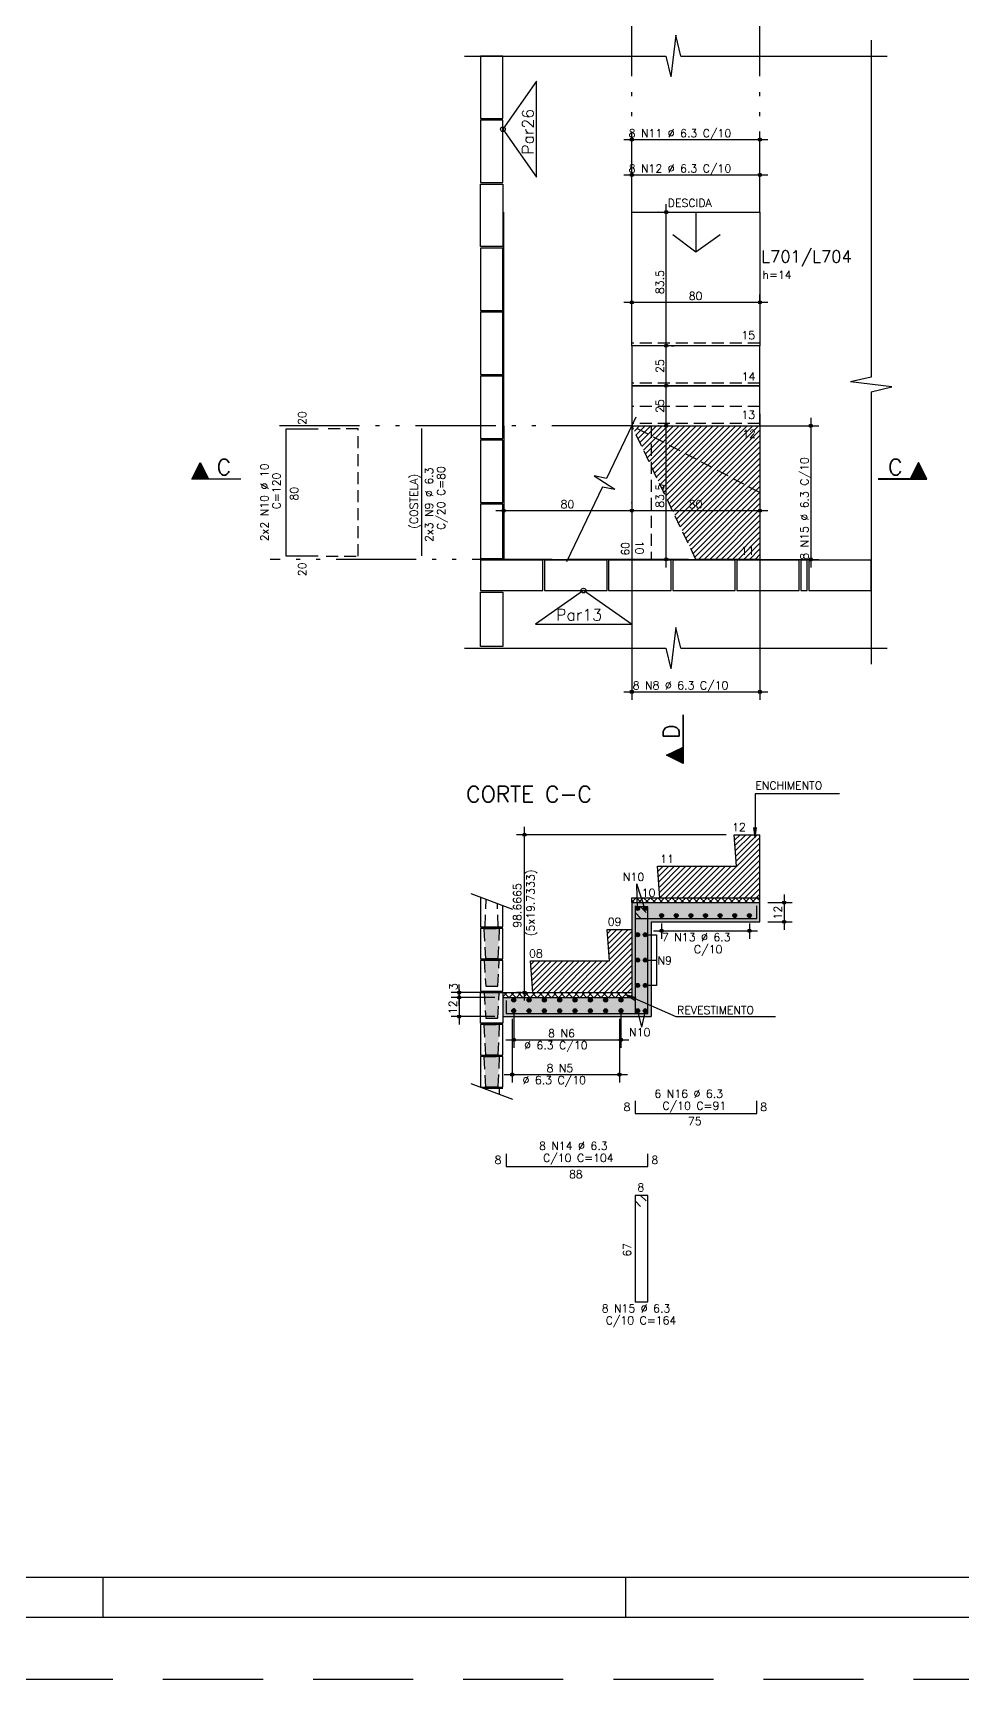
# Model space of a CAD drawing. Extents: x -1.9 to 86, y -1.5 to 61.
# Drawn here: x 32.3 to 55.51, y -1.55 to 39.59 of the extents above; entities that cross this region are included whole.
import ezdxf

# ---------------------------------------------------------------- set-up
doc = ezdxf.new("R2010")
doc.units = 0
doc.header["$MEASUREMENT"] = 0
for name, pattern in [('ESTILO_TQS_0001', [0.45, 0.3, -0.15]), ('ESTILO_TQS_0004', [3.3, 2, -0.4, 0.05, -0.4, 0.05, -0.4]), ('HIDDEN', [0.375, 0.25, -0.125])]:
    doc.linetypes.add(name, pattern=pattern)
doc.layers.get('0').update_dxf_attribs({"linetype": 'CONTINUOUS'})
doc.layers.get('Defpoints').update_dxf_attribs({"linetype": 'CONTINUOUS'})
for name, color, linetype in [('ARQ_FOLHA', 7, 'CONTINUOUS'), ('PENA_01', 1, 'CONTINUOUS'), ('PENA_02', 2, 'CONTINUOUS'), ('PENA_03', 3, 'CONTINUOUS'), ('PENA_04', 4, 'CONTINUOUS'), ('PENA_05', 5, 'CONTINUOUS'), ('PENA_06', 6, 'CONTINUOUS'), ('PENA_10', 253, 'CONTINUOUS'), ('PENA_11', 252, 'CONTINUOUS')]:
    doc.layers.add(name, color=color, linetype=linetype)
doc.styles.get("Standard").update_dxf_attribs({"font": 'ROMANS.SHX'})

# ---------------------------------------------------------------- blocks, each defined once
blk = doc.blocks.new('FOLHA A1 - 841 X 594')
at = {"layer": 'ARQ_FOLHA', "color": 1}
for p, q in [((-500.5, 10), (-500.5, 0)), ((-370, 10), (-370, 0))]:
    blk.add_line(p, q, dxfattribs=at)
for points in [[(-841, 0), (0, 0), (0, 594), (-841, 594)], [(-816, 10), (-10, 10), (-10, 584), (-816, 584)]]:
    blk.add_lwpolyline(points, close=True, dxfattribs=at)
at = {"layer": 'Defpoints', "color": 8, "linetype": 'HIDDEN', "ltscale": 100}
blk.add_lwpolyline([(-860.5, 609.5), (-860.5, -15.5), (19.5, -15.5), (19.5, 609.5)], close=True, dxfattribs=at)
blk = doc.blocks.new('*U24')
blk.add_blockref('FOLHA A1 - 841 X 594', (0, 0))

msp = doc.modelspace()

# ---------------------------------------------------------------- linework, layer by layer
at = {"layer": 'PENA_01', "linetype": 'ESTILO_TQS_0004'}
for p, q in [((47.262, 35.113), (47.262, 45.465)), ((50.462, 35.113), (50.462, 45.465)), ((47.262, 29.773), (38.228, 29.773)), ((48.676, 26.433), (38.228, 26.433))]:
    msp.add_line(p, q, dxfattribs=at)
at = {"layer": 'PENA_01', "linetype": 'Continuous'}
for p, q in [((53.242, 39.413), (53.242, 30.991)), ((43.082, 39.013), (48.114, 39.013)), ((48.486, 39.013), (53.642, 39.013)), ((47.262, 35.42), (47.262, 37.123)), ((50.462, 35.42), (50.462, 37.123)), ((47.062, 36.923), (50.662, 36.923)), ((47.262, 35.313), (47.262, 36.242)), ((50.462, 35.313), (50.462, 36.242)), ((47.062, 36.042), (50.662, 36.042)), ((47.926, 35.113), (47.922, 35.113)), ((48.122, 31.573), (48.122, 35.313)), ((47.262, 32.803), (47.262, 33.056)), ((50.462, 32.874), (50.462, 33.056)), ((50.662, 32.856), (47.062, 32.856)), ((48.122, 30.573), (48.122, 31.973)), ((48.256, 31.773), (48.322, 31.773)), ((48.256, 31.773), (48.322, 31.773)), ((48.122, 29.573), (48.122, 30.973)), ((48.003, 30.773), (47.922, 30.773)), ((48.003, 30.773), (47.922, 30.773)), ((53.242, 30.619), (53.242, 23.814)), ((47.262, 30.073), (47.262, 22.923)), ((50.462, 30.073), (50.462, 22.923)), ((47.929, 29.773), (47.922, 29.773)), ((47.929, 29.773), (47.922, 29.773)), ((47.942, 29.773), (51.932, 29.773)), ((48.122, 26.233), (48.122, 29.973)), ((51.732, 29.973), (51.732, 26.233)), ((43.862, 27.652), (47.462, 27.652)), ((47.062, 27.652), (50.662, 27.652)), ((47.262, 27.842), (47.262, 27.852)), ((47.262, 27.842), (47.262, 27.852)), ((50.462, 27.903), (50.462, 27.452)), ((44.062, 27.456), (44.062, 27.452)), ((48.136, 26.433), (47.922, 26.433)), ((47.942, 26.433), (51.932, 26.433)), ((43.082, 24.214), (48.114, 24.214)), ((48.486, 24.214), (53.642, 24.214)), ((47.062, 23.123), (50.662, 23.123)), ((44.582, 15.406), (44.582, 19.753)), ((49.616, 19.553), (44.382, 19.553)), ((49.094, 17.974), (50.462, 19.343)), ((49.816, 19.546), (49.824, 19.553)), ((49.876, 18.764), (49.816, 19.553)), ((49.816, 19.553), (50.462, 19.553)), ((49.826, 19.414), (49.965, 19.553)), ((49.836, 19.283), (50.107, 19.553)), ((49.846, 19.151), (50.248, 19.553)), ((49.856, 19.02), (50.39, 19.553)), ((49.866, 18.888), (50.462, 19.484)), ((50.462, 17.974), (50.462, 19.553)), ((49.235, 17.974), (50.462, 19.201)), ((49.377, 17.974), (50.462, 19.06)), ((47.96, 17.974), (47.9, 18.764)), ((47.9, 18.764), (49.876, 18.764)), ((47.901, 18.761), (47.903, 18.764)), ((47.911, 18.63), (48.045, 18.764)), ((47.921, 18.498), (48.186, 18.764)), ((47.931, 18.367), (48.327, 18.764)), ((47.941, 18.235), (48.469, 18.764)), ((47.951, 18.104), (48.61, 18.764)), ((47.962, 17.974), (48.752, 18.764)), ((48.104, 17.974), (48.893, 18.764)), ((48.245, 17.974), (49.035, 18.764)), ((48.387, 17.974), (49.176, 18.764)), ((48.528, 17.974), (49.317, 18.764)), ((48.669, 17.974), (49.459, 18.764)), ((48.811, 17.974), (49.6, 18.764)), ((48.952, 17.974), (49.742, 18.764)), ((49.518, 17.974), (50.462, 18.918)), ((49.659, 17.974), (50.462, 18.777)), ((49.801, 17.974), (50.462, 18.636)), ((47.407, 17.685), (47.386, 18.328)), ((47.597, 17.685), (47.386, 18.328)), ((49.942, 17.974), (50.462, 18.494)), ((50.084, 17.974), (50.462, 18.353)), ((50.225, 17.974), (50.462, 18.211)), ((43.482, 17.996), (43.482, 17.246)), ((47.262, 17.864), (47.373, 17.974)), ((47.262, 17.974), (50.462, 17.974)), ((47.262, 17.854), (47.262, 17.974)), ((47.322, 17.854), (47.262, 17.914)), ((47.499, 17.854), (47.379, 17.974)), ((47.429, 17.854), (47.549, 17.974)), ((47.676, 17.854), (47.556, 17.974)), ((47.606, 17.854), (47.726, 17.974)), ((47.852, 17.854), (47.732, 17.974)), ((47.783, 17.854), (47.903, 17.974)), ((48.029, 17.854), (47.909, 17.974)), ((47.96, 17.854), (48.08, 17.974)), ((48.206, 17.854), (48.086, 17.974)), ((48.137, 17.854), (48.257, 17.974)), ((48.383, 17.854), (48.263, 17.974)), ((48.313, 17.854), (48.433, 17.974)), ((48.56, 17.854), (48.44, 17.974)), ((48.49, 17.854), (48.61, 17.974)), ((48.736, 17.854), (48.616, 17.974)), ((48.667, 17.854), (48.787, 17.974)), ((48.913, 17.854), (48.793, 17.974)), ((48.844, 17.854), (48.964, 17.974)), ((49.09, 17.854), (48.97, 17.974)), ((49.02, 17.854), (49.14, 17.974)), ((49.267, 17.854), (49.147, 17.974)), ((49.197, 17.854), (49.317, 17.974)), ((49.443, 17.854), (49.323, 17.974)), ((49.374, 17.854), (49.494, 17.974)), ((49.62, 17.854), (49.5, 17.974)), ((49.551, 17.854), (49.671, 17.974)), ((49.797, 17.854), (49.677, 17.974)), ((49.728, 17.854), (49.848, 17.974)), ((49.974, 17.854), (49.854, 17.974)), ((49.904, 17.854), (50.024, 17.974)), ((50.151, 17.854), (50.031, 17.974)), ((50.081, 17.854), (50.201, 17.974)), ((50.327, 17.854), (50.207, 17.974)), ((50.258, 17.854), (50.378, 17.974)), ((50.367, 17.974), (50.462, 18.07)), ((50.462, 17.896), (50.384, 17.974)), ((50.435, 17.854), (50.462, 17.882)), ((50.462, 17.854), (50.462, 17.974)), ((50.662, 17.854), (51.266, 17.854)), ((51.066, 18.054), (51.066, 17.174)), ((48.005, 17.332), (48.005, 16.951)), ((50.199, 17.332), (50.199, 16.951)), ((50.662, 17.374), (51.266, 17.374)), ((46.704, 16.396), (46.644, 17.185)), ((46.644, 17.185), (47.262, 17.185)), ((46.651, 17.087), (46.749, 17.185)), ((46.661, 16.956), (46.89, 17.185)), ((46.671, 16.824), (47.032, 17.185)), ((46.681, 16.693), (47.173, 17.185)), ((46.691, 16.562), (47.262, 17.133)), ((46.701, 16.43), (47.262, 16.991)), ((47.597, 17.052), (47.875, 17.052)), ((47.805, 17.151), (50.399, 17.151)), ((47.875, 17.052), (47.875, 15.785)), ((46.019, 15.606), (47.262, 16.85)), ((46.16, 15.606), (47.262, 16.708)), ((46.301, 15.606), (47.262, 16.567)), ((44.788, 15.606), (44.728, 16.396)), ((44.728, 16.396), (46.704, 16.396)), ((44.735, 16.303), (44.828, 16.396)), ((44.745, 16.172), (44.969, 16.396)), ((44.755, 16.04), (45.111, 16.396)), ((44.765, 15.909), (45.252, 16.396)), ((44.775, 15.777), (45.394, 16.396)), ((44.785, 15.646), (45.535, 16.396)), ((44.887, 15.606), (45.677, 16.396)), ((45.029, 15.606), (45.818, 16.396)), ((45.17, 15.606), (45.959, 16.396)), ((45.312, 15.606), (46.101, 16.396)), ((45.453, 15.606), (46.242, 16.396)), ((45.594, 15.606), (46.384, 16.396)), ((45.736, 15.606), (46.525, 16.396)), ((45.877, 15.606), (46.667, 16.396)), ((46.443, 15.606), (47.262, 16.426)), ((46.584, 15.606), (47.262, 16.284)), ((46.726, 15.606), (47.262, 16.143)), ((47.597, 16.418), (47.875, 16.418)), ((42.95, 15.286), (42.95, 15.806)), ((42.95, 15.686), (42.95, 14.806)), ((46.867, 15.606), (47.262, 16.001)), ((47.009, 15.606), (47.262, 15.86)), ((47.15, 15.606), (47.262, 15.718)), ((47.875, 15.785), (47.597, 15.785)), ((43.842, 15.606), (42.75, 15.606)), ((43.842, 15.486), (42.75, 15.486)), ((43.842, 15.486), (42.75, 15.486)), ((44.042, 15.504), (44.145, 15.606)), ((44.042, 15.606), (47.262, 15.606)), ((44.186, 15.486), (44.066, 15.606)), ((44.202, 15.486), (44.322, 15.606)), ((44.363, 15.486), (44.243, 15.606)), ((44.378, 15.486), (44.498, 15.606)), ((44.499, 15.606), (44.382, 15.606)), ((44.54, 15.486), (44.42, 15.606)), ((44.555, 15.486), (44.675, 15.606)), ((44.716, 15.486), (44.596, 15.606)), ((44.732, 15.486), (44.852, 15.606)), ((44.893, 15.486), (44.773, 15.606)), ((44.909, 15.486), (45.029, 15.606)), ((45.07, 15.486), (44.95, 15.606)), ((45.085, 15.486), (45.205, 15.606)), ((45.247, 15.486), (45.127, 15.606)), ((45.262, 15.486), (45.382, 15.606)), ((45.423, 15.486), (45.303, 15.606)), ((45.439, 15.486), (45.559, 15.606)), ((45.6, 15.486), (45.48, 15.606)), ((45.616, 15.486), (45.736, 15.606)), ((45.777, 15.486), (45.657, 15.606)), ((45.793, 15.486), (45.913, 15.606)), ((45.954, 15.486), (45.834, 15.606)), ((45.969, 15.486), (46.089, 15.606)), ((46.131, 15.486), (46.011, 15.606)), ((46.146, 15.486), (46.266, 15.606)), ((46.307, 15.486), (46.187, 15.606)), ((46.323, 15.486), (46.443, 15.606)), ((46.484, 15.486), (46.364, 15.606)), ((46.5, 15.486), (46.62, 15.606)), ((46.661, 15.486), (46.541, 15.606)), ((46.676, 15.486), (46.796, 15.606)), ((46.838, 15.486), (46.718, 15.606)), ((46.853, 15.486), (46.973, 15.606)), ((47.014, 15.486), (46.894, 15.606)), ((47.03, 15.486), (47.15, 15.606)), ((47.191, 15.486), (47.071, 15.606)), ((47.207, 15.486), (47.262, 15.542)), ((47.262, 15.592), (47.248, 15.606)), ((43.842, 15.006), (42.75, 15.006)), ((44.273, 14.951), (44.273, 13.359)), ((44.313, 15.221), (44.313, 14.229)), ((46.951, 14.951), (46.951, 13.359)), ((46.991, 15.221), (46.991, 14.229)), ((47.407, 15.151), (47.507, 14.74)), ((47.597, 15.151), (47.507, 14.74)), ((44.113, 14.429), (47.191, 14.429)), ((44.042, 13.206), (43.588, 13.206)), ((44.073, 13.559), (47.151, 13.559))]:
    msp.add_line(p, q, dxfattribs=at)
at = {"layer": 'PENA_01', "linetype": 'ESTILO_TQS_0001'}
for p, q in [((50.462, 31.833), (47.262, 31.833)), ((50.462, 30.833), (47.262, 30.833)), ((50.462, 30.253), (47.262, 30.253)), ((50.462, 29.833), (47.262, 29.833)), ((50.462, 28.103), (47.262, 29.773)), ((48.862, 26.433), (47.262, 29.773)), ((47.742, 29.773), (47.742, 26.433))]:
    msp.add_line(p, q, dxfattribs=at)
at = {"layer": 'PENA_01', "linetype": 'Continuous'}
for points in [[(43.482, 39.013), (43.482, 37.453), (44.042, 37.453), (44.042, 39.013), (43.482, 39.013)], [(43.482, 37.413), (43.482, 35.853), (44.042, 35.853), (44.042, 37.413), (43.482, 37.413)], [(48.862, 35.113), (48.862, 34.113)], [(43.482, 34.213), (43.482, 32.653), (44.042, 32.653), (44.042, 34.213), (43.482, 34.213)], [(49.465, 34.541), (48.862, 34.113), (48.286, 34.541)], [(43.482, 32.613), (43.482, 31.053), (44.042, 31.053), (44.042, 32.613), (43.482, 32.613)], [(43.482, 31.013), (43.482, 29.453), (44.042, 29.453), (44.042, 31.013), (43.482, 31.013)], [(43.482, 29.413), (43.482, 27.853), (44.042, 27.853), (44.042, 29.413), (43.482, 29.413)], [(43.482, 27.812), (43.482, 26.452), (44.042, 26.452), (44.042, 27.812), (43.482, 27.812)], [(43.482, 25.653), (45.042, 25.653), (45.042, 26.413), (43.482, 26.413), (43.482, 25.653)], [(45.082, 25.653), (46.642, 25.653), (46.642, 26.413), (45.082, 26.413), (45.082, 25.653)], [(46.682, 25.653), (48.242, 25.653), (48.242, 26.413), (46.682, 26.413), (46.682, 25.653)], [(48.282, 25.653), (49.842, 25.653), (49.842, 26.413), (48.282, 26.413), (48.282, 25.653)], [(49.882, 25.653), (51.442, 25.653), (51.442, 26.413), (49.882, 26.413), (49.882, 25.653)], [(51.642, 26.413), (51.482, 26.413), (51.482, 25.653), (51.642, 25.653), (51.642, 26.413)], [(51.682, 25.653), (53.242, 25.653), (53.242, 26.413), (51.682, 26.413), (51.682, 25.653)], [(43.482, 24.254), (43.482, 25.614), (44.042, 25.614), (44.042, 24.254), (43.482, 24.254)], [(43.482, 17.246), (44.042, 17.246), (44.042, 17.785)], [(44.042, 17.206), (43.482, 17.206), (43.482, 16.446), (44.042, 16.446), (44.042, 17.206)], [(44.042, 16.406), (43.482, 16.406), (43.482, 15.646), (44.042, 15.646), (44.042, 16.406)], [(43.482, 15.606), (44.042, 15.606), (44.042, 14.846), (43.482, 14.846), (43.482, 15.606)], [(44.042, 14.806), (43.482, 14.806), (43.482, 14.046), (44.042, 14.046), (44.042, 14.806)], [(44.042, 14.006), (43.482, 14.006), (43.482, 13.246), (44.042, 13.246), (44.042, 14.006)]]:
    msp.add_lwpolyline(points, dxfattribs=at)
at = {"layer": 'PENA_02', "linetype": 'Continuous'}
for p, q in [((44.062, 33.443), (44.062, 35.113)), ((47.262, 31.773), (47.262, 35.113)), ((47.262, 31.773), (47.262, 35.113)), ((47.262, 35.113), (50.462, 35.113)), ((50.462, 35.113), (50.462, 31.773)), ((44.062, 31.773), (44.062, 33.443)), ((44.062, 30.773), (44.062, 31.773)), ((50.462, 31.773), (47.262, 31.773)), ((47.262, 31.773), (47.262, 30.773)), ((47.262, 31.773), (47.262, 30.773)), ((50.462, 31.773), (47.262, 31.773)), ((50.462, 30.773), (50.462, 31.773)), ((44.062, 29.773), (44.062, 30.773)), ((50.462, 30.773), (47.262, 30.773)), ((47.262, 30.773), (47.262, 29.773)), ((47.262, 30.773), (50.462, 30.773)), ((47.262, 30.773), (47.262, 29.773)), ((50.462, 29.773), (50.462, 30.773)), ((44.062, 29.773), (44.062, 28.103)), ((47.363, 29.984), (46.632, 28.458)), ((47.262, 29.773), (50.462, 29.773)), ((47.262, 29.773), (50.462, 29.773)), ((47.262, 29.773), (47.262, 26.433)), ((47.262, 29.773), (47.262, 26.433)), ((50.462, 29.773), (50.462, 28.103)), ((46.323, 28.521), (46.841, 28.187)), ((46.632, 28.458), (46.323, 28.521)), ((44.062, 28.103), (44.062, 26.433)), ((46.532, 28.25), (45.634, 26.373)), ((46.532, 28.25), (46.841, 28.187)), ((50.462, 28.103), (50.462, 26.433)), ((44.062, 26.433), (45.662, 26.433)), ((47.262, 26.433), (45.662, 26.433)), ((47.262, 26.433), (48.862, 26.433)), ((50.462, 26.433), (48.862, 26.433)), ((43.239, 18.087), (44.285, 17.694)), ((43.239, 13.338), (44.285, 12.944))]:
    msp.add_line(p, q, dxfattribs=at)
at = {"layer": 'PENA_02', "linetype": 'ESTILO_TQS_0001'}
msp.add_line((43.952, 13.206), (43.945, 13.072), dxfattribs=at)
at = {"layer": 'PENA_02', "linetype": 'Continuous'}
msp.add_lwpolyline([(43.482, 34.253), (43.482, 35.813), (44.042, 35.813), (44.042, 34.253), (43.482, 34.253)], dxfattribs=at)
at = {"layer": 'PENA_02', "linetype": 'ESTILO_TQS_0001'}
for points in [[(43.602, 17.246), (43.62, 17.944)], [(43.602, 17.246), (43.922, 17.246), (43.907, 17.836)], [(43.912, 16.446), (43.612, 16.446), (43.572, 17.206), (43.952, 17.206), (43.912, 16.446)], [(43.612, 15.766), (43.912, 15.766), (43.952, 16.406), (43.572, 16.406), (43.612, 15.766)], [(43.612, 14.966), (43.912, 14.966), (43.952, 15.606), (43.572, 15.606), (43.612, 14.966)], [(43.912, 14.046), (43.612, 14.046), (43.572, 14.806), (43.952, 14.806), (43.912, 14.046)], [(43.912, 13.246), (43.612, 13.246), (43.572, 14.006), (43.952, 14.006), (43.912, 13.246)]]:
    msp.add_lwpolyline(points, dxfattribs=at)
at = {"layer": 'PENA_02', "linetype": 'Continuous'}
for centre, radius in [((47.262, 36.923), 0.0416), ((47.262, 36.923), 0.0208), ((50.462, 36.923), 0.0416), ((50.462, 36.923), 0.0208), ((47.262, 36.042), 0.0416), ((47.262, 36.042), 0.0208), ((50.462, 36.042), 0.0416), ((50.462, 36.042), 0.0208), ((48.122, 35.113), 0.04), ((48.122, 35.113), 0.02), ((47.262, 32.856), 0.04), ((47.262, 32.856), 0.02), ((50.462, 32.856), 0.04), ((50.462, 32.856), 0.02), ((48.122, 31.773), 0.04), ((48.122, 31.773), 0.04), ((48.122, 31.773), 0.02), ((48.122, 31.773), 0.02), ((48.122, 30.773), 0.04), ((48.122, 30.773), 0.04), ((48.122, 30.773), 0.02), ((48.122, 30.773), 0.02), ((48.122, 29.773), 0.04), ((48.122, 29.773), 0.04), ((48.122, 29.773), 0.02), ((48.122, 29.773), 0.02), ((51.732, 29.773), 0.0416), ((51.732, 29.773), 0.0208), ((44.062, 27.652), 0.04), ((44.062, 27.652), 0.02), ((47.262, 27.652), 0.04), ((47.262, 27.652), 0.04), ((47.262, 27.652), 0.02), ((47.262, 27.652), 0.02), ((50.462, 27.652), 0.04), ((50.462, 27.652), 0.02), ((48.122, 26.433), 0.04), ((48.122, 26.433), 0.02), ((51.732, 26.433), 0.0416), ((51.732, 26.433), 0.0208), ((47.262, 23.123), 0.0416), ((47.262, 23.123), 0.0208), ((50.462, 23.123), 0.0416), ((50.462, 23.123), 0.0208), ((44.582, 19.553), 0.04), ((44.582, 19.553), 0.02), ((51.066, 17.854), 0.04), ((51.066, 17.854), 0.02), ((51.066, 17.374), 0.04), ((51.066, 17.374), 0.02), ((48.005, 17.151), 0.0416), ((48.005, 17.151), 0.0208), ((50.199, 17.151), 0.0416), ((50.199, 17.151), 0.0208), ((42.95, 15.606), 0.04), ((44.582, 15.606), 0.04), ((42.95, 15.486), 0.04), ((42.95, 15.486), 0.04), ((42.95, 15.606), 0.02), ((42.95, 15.486), 0.02), ((42.95, 15.486), 0.02), ((44.582, 15.606), 0.02), ((42.95, 15.006), 0.04), ((42.95, 15.006), 0.02), ((44.313, 14.429), 0.0416), ((44.313, 14.429), 0.0208), ((46.991, 14.429), 0.0416), ((46.991, 14.429), 0.0208), ((44.273, 13.559), 0.0416), ((44.273, 13.559), 0.0208), ((46.951, 13.559), 0.0416), ((46.951, 13.559), 0.0208)]:
    msp.add_circle(centre, radius, dxfattribs=at)
at = {"layer": 'PENA_03', "linetype": 'Continuous'}
for p, q in [((48.362, 39.531), (48.238, 38.495)), ((48.486, 39.013), (48.362, 39.531)), ((48.114, 39.013), (48.238, 38.495)), ((47.262, 35.22), (47.262, 35.22)), ((47.262, 35.113), (47.262, 35.113)), ((48.126, 35.113), (48.126, 35.113)), ((50.462, 35.22), (50.462, 35.22)), ((50.462, 35.113), (50.462, 35.113)), ((47.262, 32.603), (47.262, 32.603)), ((50.462, 32.674), (50.462, 32.674)), ((48.056, 31.773), (48.056, 31.773)), ((48.056, 31.773), (48.056, 31.773)), ((53.242, 30.991), (52.724, 30.867)), ((53.76, 30.743), (52.724, 30.867)), ((48.203, 30.773), (48.203, 30.773)), ((48.203, 30.773), (48.203, 30.773)), ((53.242, 30.619), (53.76, 30.743)), ((47.262, 30.273), (47.262, 30.273)), ((50.462, 30.273), (50.462, 30.273)), ((47.279, 29.737), (47.316, 29.773)), ((47.325, 29.641), (47.457, 29.773)), ((47.371, 29.545), (47.599, 29.773)), ((47.417, 29.45), (47.74, 29.773)), ((47.463, 29.354), (47.881, 29.773)), ((47.508, 29.258), (48.023, 29.773)), ((47.554, 29.163), (48.164, 29.773)), ((47.6, 29.067), (48.306, 29.773)), ((47.646, 28.972), (48.447, 29.773)), ((47.692, 28.876), (48.588, 29.773)), ((47.737, 28.78), (48.73, 29.773)), ((47.742, 29.773), (47.742, 29.773)), ((47.783, 28.685), (48.871, 29.773)), ((47.829, 28.589), (49.013, 29.773)), ((47.875, 28.493), (49.154, 29.773)), ((47.921, 28.398), (49.296, 29.773)), ((47.966, 28.302), (49.437, 29.773)), ((48.012, 28.207), (49.578, 29.773)), ((48.058, 28.111), (49.72, 29.773)), ((48.104, 28.015), (49.861, 29.773)), ((48.129, 29.773), (48.129, 29.773)), ((48.129, 29.773), (48.129, 29.773)), ((48.15, 27.92), (50.003, 29.773)), ((48.196, 27.824), (50.144, 29.773)), ((48.241, 27.729), (50.286, 29.773)), ((48.287, 27.633), (50.427, 29.773)), ((48.333, 27.537), (50.462, 29.666)), ((48.379, 27.442), (50.462, 29.525)), ((48.425, 27.346), (50.462, 29.384)), ((48.47, 27.25), (50.462, 29.242)), ((48.516, 27.155), (50.462, 29.101)), ((48.562, 27.059), (50.462, 28.959)), ((48.608, 26.964), (50.462, 28.818)), ((48.654, 26.868), (50.462, 28.676)), ((48.699, 26.772), (50.462, 28.535)), ((48.745, 26.677), (50.462, 28.394)), ((48.791, 26.581), (50.462, 28.252)), ((48.837, 26.486), (50.462, 28.111)), ((50.462, 28.103), (50.462, 28.103)), ((44.062, 27.656), (44.062, 27.656)), ((47.262, 27.642), (47.262, 27.642)), ((47.262, 27.642), (47.262, 27.642)), ((48.925, 26.433), (50.462, 27.969)), ((49.067, 26.433), (50.462, 27.828)), ((49.208, 26.433), (50.462, 27.687)), ((49.35, 26.433), (50.462, 27.545)), ((49.491, 26.433), (50.462, 27.404)), ((49.633, 26.433), (50.462, 27.262)), ((49.774, 26.433), (50.462, 27.121)), ((49.915, 26.433), (50.462, 26.979)), ((50.057, 26.433), (50.462, 26.838)), ((47.742, 26.433), (47.742, 26.433)), ((48.336, 26.433), (48.336, 26.433)), ((50.198, 26.433), (50.462, 26.697)), ((50.34, 26.433), (50.462, 26.555)), ((48.362, 24.731), (48.238, 23.696)), ((48.486, 24.214), (48.362, 24.731)), ((48.114, 24.214), (48.238, 23.696)), ((49.816, 19.553), (49.816, 19.553)), ((47.262, 17.854), (47.262, 15.486)), ((47.262, 17.854), (50.462, 17.854)), ((50.462, 17.374), (50.462, 17.854)), ((50.462, 17.854), (50.462, 17.854)), ((47.742, 17.374), (47.742, 15.006)), ((47.742, 17.374), (50.462, 17.374)), ((48.005, 17.532), (48.005, 17.532)), ((50.199, 17.532), (50.199, 17.532)), ((50.462, 17.374), (50.462, 17.374)), ((44.042, 15.606), (44.042, 15.606)), ((44.042, 15.486), (47.262, 15.486)), ((44.042, 15.486), (44.042, 15.486)), ((44.042, 15.486), (44.042, 15.486)), ((44.313, 15.421), (44.313, 15.421)), ((44.699, 15.606), (44.699, 15.606)), ((46.991, 15.421), (46.991, 15.421)), ((44.042, 15.006), (47.742, 15.006)), ((44.042, 15.006), (44.042, 15.006)), ((44.273, 15.151), (44.273, 15.151)), ((46.951, 15.151), (46.951, 15.151))]:
    msp.add_line(p, q, dxfattribs=at)
for points in [[(44.882, 38.383), (44.042, 37.183), (44.882, 35.983), (44.882, 38.383)], [(47.255, 24.813), (46.055, 25.653), (44.855, 24.813), (47.255, 24.813)], [(52.445, 20.574), (50.346, 20.574), (50.346, 19.486), (50.313, 19.734), (50.346, 19.486), (50.379, 19.734)], [(50.848, 14.998), (48.367, 14.998), (47.124, 15.547), (47.364, 15.477), (47.124, 15.547), (47.337, 15.417)]]:
    msp.add_lwpolyline(points, dxfattribs=at)
for centre, radius in [((44.042, 37.183), 0.06), ((46.055, 25.653), 0.06), ((47.407, 17.709), 0.05), ((47.597, 17.709), 0.05), ((48.005, 17.532), 0.05), ((48.371, 17.532), 0.05), ((48.736, 17.532), 0.05), ((49.102, 17.532), 0.05), ((49.468, 17.532), 0.05), ((49.833, 17.532), 0.05), ((50.199, 17.532), 0.05), ((47.407, 17.052), 0.05), ((47.597, 17.052), 0.05), ((47.407, 16.418), 0.05), ((47.597, 16.418), 0.05), ((47.407, 15.785), 0.05), ((47.597, 15.785), 0.05), ((44.313, 15.421), 0.05), ((44.696, 15.421), 0.05), ((45.078, 15.421), 0.05), ((45.461, 15.421), 0.05), ((45.843, 15.421), 0.05), ((46.226, 15.421), 0.05), ((46.608, 15.421), 0.05), ((46.991, 15.421), 0.05), ((44.313, 15.151), 0.05), ((44.696, 15.151), 0.05), ((45.078, 15.151), 0.05), ((45.461, 15.151), 0.05), ((45.843, 15.151), 0.05), ((46.226, 15.151), 0.05), ((46.608, 15.151), 0.05), ((46.991, 15.151), 0.05), ((47.407, 15.151), 0.05), ((47.597, 15.151), 0.05)]:
    msp.add_circle(centre, radius, dxfattribs=at)
for points in [[(47.457, 17.709), (47.382, 17.753), (47.36, 17.726)], [(47.457, 17.709), (47.36, 17.726), (47.36, 17.692)], [(47.457, 17.709), (47.36, 17.692), (47.382, 17.666)], [(47.457, 17.709), (47.416, 17.759), (47.382, 17.753)], [(47.457, 17.709), (47.382, 17.666), (47.416, 17.66)], [(47.457, 17.709), (47.445, 17.742), (47.416, 17.759)], [(47.457, 17.709), (47.416, 17.66), (47.445, 17.677)], [(47.457, 17.709), (47.445, 17.677), (47.457, 17.709)], [(47.647, 17.709), (47.572, 17.753), (47.55, 17.726)], [(47.647, 17.709), (47.55, 17.726), (47.55, 17.692)], [(47.647, 17.709), (47.55, 17.692), (47.572, 17.666)], [(47.647, 17.709), (47.606, 17.759), (47.572, 17.753)], [(47.647, 17.709), (47.572, 17.666), (47.606, 17.66)], [(47.647, 17.709), (47.635, 17.742), (47.606, 17.759)], [(47.647, 17.709), (47.606, 17.66), (47.635, 17.677)], [(47.647, 17.709), (47.635, 17.677), (47.647, 17.709)], [(48.055, 17.532), (47.98, 17.576), (47.958, 17.549)], [(48.055, 17.532), (47.958, 17.549), (47.958, 17.515)], [(48.055, 17.532), (47.958, 17.515), (47.98, 17.489)], [(48.055, 17.532), (48.014, 17.582), (47.98, 17.576)], [(48.055, 17.532), (47.98, 17.489), (48.014, 17.483)], [(48.055, 17.532), (48.043, 17.565), (48.014, 17.582)], [(48.055, 17.532), (48.014, 17.483), (48.043, 17.5)], [(48.055, 17.532), (48.043, 17.5), (48.055, 17.532)], [(48.421, 17.532), (48.346, 17.576), (48.324, 17.549)], [(48.421, 17.532), (48.324, 17.549), (48.324, 17.515)], [(48.421, 17.532), (48.324, 17.515), (48.346, 17.489)], [(48.421, 17.532), (48.379, 17.582), (48.346, 17.576)], [(48.421, 17.532), (48.346, 17.489), (48.379, 17.483)], [(48.421, 17.532), (48.409, 17.565), (48.379, 17.582)], [(48.421, 17.532), (48.379, 17.483), (48.409, 17.5)], [(48.421, 17.532), (48.409, 17.5), (48.421, 17.532)], [(48.786, 17.532), (48.711, 17.576), (48.689, 17.549)], [(48.786, 17.532), (48.689, 17.549), (48.689, 17.515)], [(48.786, 17.532), (48.689, 17.515), (48.711, 17.489)], [(48.786, 17.532), (48.745, 17.582), (48.711, 17.576)], [(48.786, 17.532), (48.711, 17.489), (48.745, 17.483)], [(48.786, 17.532), (48.775, 17.565), (48.745, 17.582)], [(48.786, 17.532), (48.745, 17.483), (48.775, 17.5)], [(48.786, 17.532), (48.775, 17.5), (48.786, 17.532)], [(49.152, 17.532), (49.077, 17.576), (49.055, 17.549)], [(49.152, 17.532), (49.055, 17.549), (49.055, 17.515)], [(49.152, 17.532), (49.055, 17.515), (49.077, 17.489)], [(49.152, 17.532), (49.111, 17.582), (49.077, 17.576)], [(49.152, 17.532), (49.077, 17.489), (49.111, 17.483)], [(49.152, 17.532), (49.14, 17.565), (49.111, 17.582)], [(49.152, 17.532), (49.111, 17.483), (49.14, 17.5)], [(49.152, 17.532), (49.14, 17.5), (49.152, 17.532)], [(49.518, 17.532), (49.443, 17.576), (49.421, 17.549)], [(49.518, 17.532), (49.421, 17.549), (49.421, 17.515)], [(49.518, 17.532), (49.421, 17.515), (49.443, 17.489)], [(49.518, 17.532), (49.476, 17.582), (49.443, 17.576)], [(49.518, 17.532), (49.443, 17.489), (49.476, 17.483)], [(49.518, 17.532), (49.506, 17.565), (49.476, 17.582)], [(49.518, 17.532), (49.476, 17.483), (49.506, 17.5)], [(49.518, 17.532), (49.506, 17.5), (49.518, 17.532)], [(49.883, 17.532), (49.808, 17.576), (49.786, 17.549)], [(49.883, 17.532), (49.786, 17.549), (49.786, 17.515)], [(49.883, 17.532), (49.786, 17.515), (49.808, 17.489)], [(49.883, 17.532), (49.842, 17.582), (49.808, 17.576)], [(49.883, 17.532), (49.808, 17.489), (49.842, 17.483)], [(49.883, 17.532), (49.872, 17.565), (49.842, 17.582)], [(49.883, 17.532), (49.842, 17.483), (49.872, 17.5)], [(49.883, 17.532), (49.872, 17.5), (49.883, 17.532)], [(50.249, 17.532), (50.174, 17.576), (50.152, 17.549)], [(50.249, 17.532), (50.152, 17.549), (50.152, 17.515)], [(50.249, 17.532), (50.152, 17.515), (50.174, 17.489)], [(50.249, 17.532), (50.208, 17.582), (50.174, 17.576)], [(50.249, 17.532), (50.174, 17.489), (50.208, 17.483)], [(50.249, 17.532), (50.237, 17.565), (50.208, 17.582)], [(50.249, 17.532), (50.208, 17.483), (50.237, 17.5)], [(50.249, 17.532), (50.237, 17.5), (50.249, 17.532)], [(47.457, 17.052), (47.382, 17.095), (47.36, 17.069)], [(47.457, 17.052), (47.36, 17.069), (47.36, 17.035)], [(47.457, 17.052), (47.36, 17.035), (47.382, 17.009)], [(47.457, 17.052), (47.416, 17.101), (47.382, 17.095)], [(47.457, 17.052), (47.382, 17.009), (47.416, 17.003)], [(47.457, 17.052), (47.445, 17.084), (47.416, 17.101)], [(47.457, 17.052), (47.416, 17.003), (47.445, 17.02)], [(47.457, 17.052), (47.445, 17.02), (47.457, 17.052)], [(47.647, 17.052), (47.572, 17.095), (47.55, 17.069)], [(47.647, 17.052), (47.55, 17.069), (47.55, 17.035)], [(47.647, 17.052), (47.55, 17.035), (47.572, 17.009)], [(47.647, 17.052), (47.606, 17.101), (47.572, 17.095)], [(47.647, 17.052), (47.572, 17.009), (47.606, 17.003)], [(47.647, 17.052), (47.635, 17.084), (47.606, 17.101)], [(47.647, 17.052), (47.606, 17.003), (47.635, 17.02)], [(47.647, 17.052), (47.635, 17.02), (47.647, 17.052)], [(47.457, 16.418), (47.382, 16.462), (47.36, 16.435)], [(47.457, 16.418), (47.416, 16.468), (47.382, 16.462)], [(47.457, 16.418), (47.445, 16.451), (47.416, 16.468)], [(47.647, 16.418), (47.572, 16.462), (47.55, 16.435)], [(47.647, 16.418), (47.606, 16.468), (47.572, 16.462)], [(47.647, 16.418), (47.635, 16.451), (47.606, 16.468)], [(47.457, 16.418), (47.36, 16.435), (47.36, 16.401)], [(47.457, 16.418), (47.36, 16.401), (47.382, 16.375)], [(47.457, 16.418), (47.382, 16.375), (47.416, 16.369)], [(47.457, 16.418), (47.416, 16.369), (47.445, 16.386)], [(47.457, 16.418), (47.445, 16.386), (47.457, 16.418)], [(47.647, 16.418), (47.55, 16.435), (47.55, 16.401)], [(47.647, 16.418), (47.55, 16.401), (47.572, 16.375)], [(47.647, 16.418), (47.572, 16.375), (47.606, 16.369)], [(47.647, 16.418), (47.606, 16.369), (47.635, 16.386)], [(47.647, 16.418), (47.635, 16.386), (47.647, 16.418)], [(47.457, 15.785), (47.382, 15.828), (47.36, 15.802)], [(47.457, 15.785), (47.36, 15.802), (47.36, 15.768)], [(47.457, 15.785), (47.36, 15.768), (47.382, 15.742)], [(47.457, 15.785), (47.416, 15.834), (47.382, 15.828)], [(47.457, 15.785), (47.382, 15.742), (47.416, 15.736)], [(47.457, 15.785), (47.445, 15.817), (47.416, 15.834)], [(47.457, 15.785), (47.416, 15.736), (47.445, 15.753)], [(47.457, 15.785), (47.445, 15.753), (47.457, 15.785)], [(47.647, 15.785), (47.572, 15.828), (47.55, 15.802)], [(47.647, 15.785), (47.55, 15.802), (47.55, 15.768)], [(47.647, 15.785), (47.55, 15.768), (47.572, 15.742)], [(47.647, 15.785), (47.606, 15.834), (47.572, 15.828)], [(47.647, 15.785), (47.572, 15.742), (47.606, 15.736)], [(47.647, 15.785), (47.635, 15.817), (47.606, 15.834)], [(47.647, 15.785), (47.606, 15.736), (47.635, 15.753)], [(47.647, 15.785), (47.635, 15.753), (47.647, 15.785)], [(44.363, 15.421), (44.288, 15.465), (44.266, 15.438)], [(44.363, 15.421), (44.266, 15.438), (44.266, 15.404)], [(44.363, 15.421), (44.266, 15.404), (44.288, 15.378)], [(44.363, 15.421), (44.322, 15.471), (44.288, 15.465)], [(44.363, 15.421), (44.288, 15.378), (44.322, 15.372)], [(44.363, 15.421), (44.352, 15.454), (44.322, 15.471)], [(44.363, 15.421), (44.322, 15.372), (44.352, 15.389)], [(44.363, 15.421), (44.352, 15.389), (44.363, 15.421)], [(44.746, 15.421), (44.671, 15.465), (44.649, 15.438)], [(44.746, 15.421), (44.649, 15.438), (44.649, 15.404)], [(44.746, 15.421), (44.649, 15.404), (44.671, 15.378)], [(44.746, 15.421), (44.704, 15.471), (44.671, 15.465)], [(44.746, 15.421), (44.671, 15.378), (44.704, 15.372)], [(44.746, 15.421), (44.734, 15.454), (44.704, 15.471)], [(44.746, 15.421), (44.704, 15.372), (44.734, 15.389)], [(44.746, 15.421), (44.734, 15.389), (44.746, 15.421)], [(45.128, 15.421), (45.053, 15.465), (45.031, 15.438)], [(45.128, 15.421), (45.031, 15.438), (45.031, 15.404)], [(45.128, 15.421), (45.031, 15.404), (45.053, 15.378)], [(45.128, 15.421), (45.087, 15.471), (45.053, 15.465)], [(45.128, 15.421), (45.053, 15.378), (45.087, 15.372)], [(45.128, 15.421), (45.117, 15.454), (45.087, 15.471)], [(45.128, 15.421), (45.087, 15.372), (45.117, 15.389)], [(45.128, 15.421), (45.117, 15.389), (45.128, 15.421)], [(45.511, 15.421), (45.436, 15.465), (45.414, 15.438)], [(45.511, 15.421), (45.414, 15.438), (45.414, 15.404)], [(45.511, 15.421), (45.414, 15.404), (45.436, 15.378)], [(45.511, 15.421), (45.469, 15.471), (45.436, 15.465)], [(45.511, 15.421), (45.436, 15.378), (45.469, 15.372)], [(45.511, 15.421), (45.499, 15.454), (45.469, 15.471)], [(45.511, 15.421), (45.469, 15.372), (45.499, 15.389)], [(45.511, 15.421), (45.499, 15.389), (45.511, 15.421)], [(45.893, 15.421), (45.818, 15.465), (45.796, 15.438)], [(45.893, 15.421), (45.796, 15.438), (45.796, 15.404)], [(45.893, 15.421), (45.796, 15.404), (45.818, 15.378)], [(45.893, 15.421), (45.852, 15.471), (45.818, 15.465)], [(45.893, 15.421), (45.818, 15.378), (45.852, 15.372)], [(45.893, 15.421), (45.882, 15.454), (45.852, 15.471)], [(45.893, 15.421), (45.852, 15.372), (45.882, 15.389)], [(45.893, 15.421), (45.882, 15.389), (45.893, 15.421)], [(46.276, 15.421), (46.201, 15.465), (46.179, 15.438)], [(46.276, 15.421), (46.179, 15.438), (46.179, 15.404)], [(46.276, 15.421), (46.179, 15.404), (46.201, 15.378)], [(46.276, 15.421), (46.234, 15.471), (46.201, 15.465)], [(46.276, 15.421), (46.201, 15.378), (46.234, 15.372)], [(46.276, 15.421), (46.264, 15.454), (46.234, 15.471)], [(46.276, 15.421), (46.234, 15.372), (46.264, 15.389)], [(46.276, 15.421), (46.264, 15.389), (46.276, 15.421)], [(46.658, 15.421), (46.583, 15.465), (46.561, 15.438)], [(46.658, 15.421), (46.561, 15.438), (46.561, 15.404)], [(46.658, 15.421), (46.561, 15.404), (46.583, 15.378)], [(46.658, 15.421), (46.617, 15.471), (46.583, 15.465)], [(46.658, 15.421), (46.583, 15.378), (46.617, 15.372)], [(46.658, 15.421), (46.647, 15.454), (46.617, 15.471)], [(46.658, 15.421), (46.617, 15.372), (46.647, 15.389)], [(46.658, 15.421), (46.647, 15.389), (46.658, 15.421)], [(47.041, 15.421), (46.966, 15.465), (46.944, 15.438)], [(47.041, 15.421), (46.944, 15.438), (46.944, 15.404)], [(47.041, 15.421), (46.944, 15.404), (46.966, 15.378)], [(47.041, 15.421), (46.999, 15.471), (46.966, 15.465)], [(47.041, 15.421), (46.966, 15.378), (46.999, 15.372)], [(47.041, 15.421), (47.029, 15.454), (46.999, 15.471)], [(47.041, 15.421), (46.999, 15.372), (47.029, 15.389)], [(47.041, 15.421), (47.029, 15.389), (47.041, 15.421)], [(44.363, 15.151), (44.288, 15.195), (44.266, 15.168)], [(44.363, 15.151), (44.266, 15.168), (44.266, 15.134)], [(44.363, 15.151), (44.266, 15.134), (44.288, 15.108)], [(44.363, 15.151), (44.322, 15.201), (44.288, 15.195)], [(44.363, 15.151), (44.288, 15.108), (44.322, 15.102)], [(44.363, 15.151), (44.352, 15.184), (44.322, 15.201)], [(44.363, 15.151), (44.322, 15.102), (44.352, 15.119)], [(44.363, 15.151), (44.352, 15.119), (44.363, 15.151)], [(44.746, 15.151), (44.671, 15.195), (44.649, 15.168)], [(44.746, 15.151), (44.649, 15.168), (44.649, 15.134)], [(44.746, 15.151), (44.649, 15.134), (44.671, 15.108)], [(44.746, 15.151), (44.704, 15.201), (44.671, 15.195)], [(44.746, 15.151), (44.671, 15.108), (44.704, 15.102)], [(44.746, 15.151), (44.734, 15.184), (44.704, 15.201)], [(44.746, 15.151), (44.704, 15.102), (44.734, 15.119)], [(44.746, 15.151), (44.734, 15.119), (44.746, 15.151)], [(45.128, 15.151), (45.053, 15.195), (45.031, 15.168)], [(45.128, 15.151), (45.031, 15.168), (45.031, 15.134)], [(45.128, 15.151), (45.031, 15.134), (45.053, 15.108)], [(45.128, 15.151), (45.087, 15.201), (45.053, 15.195)], [(45.128, 15.151), (45.053, 15.108), (45.087, 15.102)], [(45.128, 15.151), (45.117, 15.184), (45.087, 15.201)], [(45.128, 15.151), (45.087, 15.102), (45.117, 15.119)], [(45.128, 15.151), (45.117, 15.119), (45.128, 15.151)], [(45.511, 15.151), (45.436, 15.195), (45.414, 15.168)], [(45.511, 15.151), (45.414, 15.168), (45.414, 15.134)], [(45.511, 15.151), (45.414, 15.134), (45.436, 15.108)], [(45.511, 15.151), (45.469, 15.201), (45.436, 15.195)], [(45.511, 15.151), (45.436, 15.108), (45.469, 15.102)], [(45.511, 15.151), (45.499, 15.184), (45.469, 15.201)], [(45.511, 15.151), (45.469, 15.102), (45.499, 15.119)], [(45.511, 15.151), (45.499, 15.119), (45.511, 15.151)], [(45.893, 15.151), (45.818, 15.195), (45.796, 15.168)], [(45.893, 15.151), (45.796, 15.168), (45.796, 15.134)], [(45.893, 15.151), (45.796, 15.134), (45.818, 15.108)], [(45.893, 15.151), (45.852, 15.201), (45.818, 15.195)], [(45.893, 15.151), (45.818, 15.108), (45.852, 15.102)], [(45.893, 15.151), (45.882, 15.184), (45.852, 15.201)], [(45.893, 15.151), (45.852, 15.102), (45.882, 15.119)], [(45.893, 15.151), (45.882, 15.119), (45.893, 15.151)], [(46.276, 15.151), (46.201, 15.195), (46.179, 15.168)], [(46.276, 15.151), (46.179, 15.168), (46.179, 15.134)], [(46.276, 15.151), (46.179, 15.134), (46.201, 15.108)], [(46.276, 15.151), (46.234, 15.201), (46.201, 15.195)], [(46.276, 15.151), (46.201, 15.108), (46.234, 15.102)], [(46.276, 15.151), (46.264, 15.184), (46.234, 15.201)], [(46.276, 15.151), (46.234, 15.102), (46.264, 15.119)], [(46.276, 15.151), (46.264, 15.119), (46.276, 15.151)], [(46.658, 15.151), (46.583, 15.195), (46.561, 15.168)], [(46.658, 15.151), (46.561, 15.168), (46.561, 15.134)], [(46.658, 15.151), (46.561, 15.134), (46.583, 15.108)], [(46.658, 15.151), (46.617, 15.201), (46.583, 15.195)], [(46.658, 15.151), (46.583, 15.108), (46.617, 15.102)], [(46.658, 15.151), (46.647, 15.184), (46.617, 15.201)], [(46.658, 15.151), (46.617, 15.102), (46.647, 15.119)], [(46.658, 15.151), (46.647, 15.119), (46.658, 15.151)], [(47.041, 15.151), (46.966, 15.195), (46.944, 15.168)], [(47.041, 15.151), (46.944, 15.168), (46.944, 15.134)], [(47.041, 15.151), (46.944, 15.134), (46.966, 15.108)], [(47.041, 15.151), (46.999, 15.201), (46.966, 15.195)], [(47.041, 15.151), (46.966, 15.108), (46.999, 15.102)], [(47.041, 15.151), (47.029, 15.184), (46.999, 15.201)], [(47.041, 15.151), (46.999, 15.102), (47.029, 15.119)], [(47.041, 15.151), (47.029, 15.119), (47.041, 15.151)], [(47.457, 15.151), (47.382, 15.195), (47.36, 15.168)], [(47.457, 15.151), (47.36, 15.168), (47.36, 15.134)], [(47.457, 15.151), (47.36, 15.134), (47.382, 15.108)], [(47.457, 15.151), (47.416, 15.201), (47.382, 15.195)], [(47.457, 15.151), (47.382, 15.108), (47.416, 15.102)], [(47.457, 15.151), (47.445, 15.184), (47.416, 15.201)], [(47.457, 15.151), (47.416, 15.102), (47.445, 15.119)], [(47.457, 15.151), (47.445, 15.119), (47.457, 15.151)], [(47.647, 15.151), (47.572, 15.195), (47.55, 15.168)], [(47.647, 15.151), (47.55, 15.168), (47.55, 15.134)], [(47.647, 15.151), (47.55, 15.134), (47.572, 15.108)], [(47.647, 15.151), (47.606, 15.201), (47.572, 15.195)], [(47.647, 15.151), (47.572, 15.108), (47.606, 15.102)], [(47.647, 15.151), (47.635, 15.184), (47.606, 15.201)], [(47.647, 15.151), (47.606, 15.102), (47.635, 15.119)], [(47.647, 15.151), (47.635, 15.119), (47.647, 15.151)]]:
    msp.add_solid(points, dxfattribs=at)
at = {"layer": 'PENA_04', "linetype": 'Continuous'}
for p, q in [((36.276, 28.44), (36.483, 28.855)), ((36.278, 28.442), (36.483, 28.851)), ((36.467, 28.823), (36.502, 28.823)), ((36.483, 28.855), (36.69, 28.442)), ((36.483, 28.851), (36.688, 28.442)), ((54.423, 28.855), (54.216, 28.442)), ((54.423, 28.851), (54.218, 28.442)), ((54.439, 28.823), (54.403, 28.823)), ((54.63, 28.44), (54.423, 28.855)), ((54.627, 28.442), (54.423, 28.851)), ((37.492, 28.44), (36.276, 28.44)), ((36.278, 28.442), (37.492, 28.442)), ((36.292, 28.472), (36.675, 28.472)), ((36.308, 28.504), (36.659, 28.504)), ((36.324, 28.536), (36.643, 28.536)), ((36.339, 28.568), (36.627, 28.568)), ((36.355, 28.6), (36.611, 28.6)), ((36.371, 28.632), (36.595, 28.632)), ((36.387, 28.663), (36.579, 28.663)), ((36.403, 28.695), (36.563, 28.695)), ((36.419, 28.727), (36.547, 28.727)), ((36.435, 28.759), (36.531, 28.759)), ((36.451, 28.791), (36.515, 28.791)), ((54.627, 28.442), (53.414, 28.442)), ((53.414, 28.44), (54.63, 28.44)), ((54.614, 28.472), (54.231, 28.472)), ((54.598, 28.504), (54.247, 28.504)), ((54.582, 28.536), (54.263, 28.536)), ((54.566, 28.568), (54.279, 28.568)), ((54.55, 28.6), (54.295, 28.6)), ((54.534, 28.632), (54.311, 28.632)), ((54.518, 28.663), (54.327, 28.663)), ((54.502, 28.695), (54.343, 28.695)), ((54.486, 28.727), (54.359, 28.727)), ((54.47, 28.759), (54.375, 28.759)), ((54.454, 28.791), (54.391, 28.791)), ((48.545, 21.332), (48.545, 22.545)), ((48.547, 22.545), (48.547, 21.329)), ((48.132, 21.536), (48.545, 21.743)), ((48.547, 21.329), (48.132, 21.536)), ((48.136, 21.536), (48.545, 21.741)), ((48.545, 21.332), (48.136, 21.536)), ((48.164, 21.52), (48.164, 21.555)), ((48.196, 21.504), (48.196, 21.568)), ((48.228, 21.488), (48.228, 21.584)), ((48.26, 21.472), (48.26, 21.6)), ((48.292, 21.456), (48.292, 21.616)), ((48.324, 21.44), (48.324, 21.632)), ((48.356, 21.425), (48.356, 21.648)), ((48.388, 21.409), (48.388, 21.664)), ((48.42, 21.393), (48.42, 21.68)), ((48.451, 21.377), (48.451, 21.696)), ((48.483, 21.361), (48.483, 21.712)), ((48.515, 21.345), (48.515, 21.728)), ((47.342, 17.774), (47.342, 17.454)), ((47.482, 17.75), (47.342, 17.75)), ((47.342, 17.75), (47.342, 15.086)), ((47.662, 17.75), (47.342, 17.75)), ((47.342, 17.75), (47.342, 17.61)), ((47.622, 17.61), (47.482, 17.75)), ((47.662, 15.086), (47.662, 17.75)), ((50.382, 17.454), (50.382, 17.774)), ((47.342, 17.61), (47.482, 17.47)), ((47.342, 17.454), (50.382, 17.454)), ((44.122, 15.406), (44.122, 15.086)), ((47.662, 15.086), (47.662, 15.406)), ((44.122, 15.086), (47.662, 15.086)), ((47.342, 15.086), (47.662, 15.086))]:
    msp.add_line(p, q, dxfattribs=at)
at = {"layer": 'PENA_05', "linetype": 'Continuous'}
for p, q in [((38.628, 26.513), (38.628, 29.693)), ((38.628, 29.693), (39.428, 29.693)), ((42.018, 26.525), (42.018, 29.705)), ((39.428, 26.513), (38.628, 26.513)), ((47.342, 12.904), (47.342, 12.584)), ((50.382, 12.584), (50.382, 12.904)), ((47.342, 12.584), (50.382, 12.584)), ((44.122, 11.578), (44.122, 11.258)), ((47.662, 11.258), (47.662, 11.578)), ((44.122, 11.258), (47.662, 11.258)), ((47.482, 10.538), (47.342, 10.538)), ((47.342, 10.538), (47.342, 7.874)), ((47.662, 10.538), (47.342, 10.538)), ((47.342, 10.538), (47.342, 10.398)), ((47.342, 10.398), (47.482, 10.258)), ((47.622, 10.398), (47.482, 10.538)), ((47.662, 7.874), (47.662, 10.538)), ((47.342, 7.874), (47.662, 7.874))]:
    msp.add_line(p, q, dxfattribs=at)
at = {"layer": 'PENA_06', "linetype": 'ESTILO_TQS_0001'}
for p, q in [((40.428, 29.693), (39.628, 29.693)), ((40.428, 26.513), (40.428, 29.693)), ((39.628, 26.513), (40.428, 26.513))]:
    msp.add_line(p, q, dxfattribs=at)
at = {"layer": 'PENA_10', "linetype": 'Continuous'}
for points in [[(47.262, 15.486), (47.262, 17.854), (47.742, 15.006)], [(47.742, 15.006), (47.262, 17.854), (47.742, 17.374)], [(47.262, 17.854), (50.462, 17.854), (47.742, 17.374)], [(47.742, 17.374), (50.462, 17.854), (50.462, 17.374)], [(44.042, 15.006), (47.262, 15.486), (47.742, 15.006)], [(44.042, 15.006), (44.042, 15.486), (47.262, 15.486)]]:
    msp.add_solid(points, dxfattribs=at)
at = {"layer": 'PENA_11', "linetype": 'Continuous'}
for points in [[(43.912, 16.446), (43.612, 16.446), (43.572, 17.206)], [(43.912, 16.446), (43.572, 17.206), (43.952, 17.206)], [(43.912, 16.446), (43.952, 17.206), (43.912, 16.446)], [(43.612, 15.766), (43.952, 16.406), (43.572, 16.406)], [(43.612, 15.766), (43.572, 16.406), (43.612, 15.766)], [(43.612, 15.766), (43.912, 15.766), (43.952, 16.406)], [(43.612, 14.966), (43.952, 15.606), (43.572, 15.606)], [(43.612, 14.966), (43.572, 15.606), (43.612, 14.966)], [(43.612, 14.966), (43.912, 14.966), (43.952, 15.606)], [(43.912, 14.046), (43.612, 14.046), (43.572, 14.806)], [(43.912, 14.046), (43.572, 14.806), (43.952, 14.806)], [(43.912, 14.046), (43.952, 14.806), (43.912, 14.046)], [(43.912, 13.246), (43.612, 13.246), (43.572, 14.006)], [(43.912, 13.246), (43.572, 14.006), (43.952, 14.006)], [(43.912, 13.246), (43.952, 14.006), (43.912, 13.246)]]:
    msp.add_solid(points, dxfattribs=at)

# ---------------------------------------------------------------- block references
at = {"xscale": 0.09999999999999938, "yscale": 0.09999999999999938, "zscale": 0.09999999999999938}
msp.add_blockref('*U24', (84.1, 0), dxfattribs=at)

# ---------------------------------------------------------------- texts
at = {"layer": 'PENA_03', "linetype": 'Continuous'}
for s, height, rotation, p in [('Par26', 0.288, 90, (44.81, 36.544)), ('83.5', 0.2, 90, (48.062, 33.063)), ('25', 0.2, 90, (48.062, 31.093)), ('20', 0.2, 90, (39.128, 29.793)), ('25', 0.2, 90, (48.062, 30.093)), ('2x2 N10 %%c 10', 0.2, 90, (38.185, 26.884)), ('8 N15 %%c 6.3 C/10', 0.2, 90, (51.672, 26.423)), ('C=120', 0.2, 90, (38.485, 27.684)), ('(COSTELA)', 0.2, 90, (41.918, 27.194)), ('2x3 N9 %%c 6.3', 0.2, 90, (42.296, 26.868)), ('C/20 C=80', 0.2, 90, (42.596, 27.168)), ('80', 0.2, 90, (38.928, 27.903)), ('83.5', 0.2, 90, (48.062, 27.723)), ('09', 0.2, 270, (46.999, 26.868)), ('10', 0.2, 270, (47.355, 26.9)), ('20', 0.2, 90, (39.128, 26.013)), ('(5x19.7333)', 0.2, 90, (44.833, 17.012)), ('98.6665', 0.2, 90, (44.502, 17.226)), ('12', 0.2, 90, (51.006, 17.434)), ('3', 0.2, 90, (42.905, 15.669)), ('12', 0.2, 90, (42.89, 15.066)), ('67', 0.2, 90, (47.242, 9.006))]:
    msp.add_text(s, height=height, rotation=rotation, dxfattribs=at).set_placement(p)
for s, height, p in [('8 N11 %%c 6.3 C/10', 0.2, (47.182, 36.983)), ('8 N12 %%c 6.3 C/10', 0.2, (47.182, 36.102)), ('DESCIDA', 0.2, (48.16, 35.24)), ('L701/L704', 0.3, (50.494, 33.853)), ('h=14', 0.2, (50.526, 33.444)), ('80', 0.2, (48.682, 32.916)), ('15', 0.2, (49.999, 31.933)), ('14', 0.2, (50.006, 30.904)), ('13', 0.2, (49.999, 29.947)), ('12', 0.2, (50.02, 29.468)), ('80', 0.2, (45.482, 27.712)), ('80', 0.2, (48.682, 27.712)), ('11', 0.2, (49.983, 26.55)), ('Par13', 0.288, (45.37, 24.904)), ('8 N8 %%c 6.3 C/10', 0.2, (47.282, 23.183)), ('ENCHIMENTO', 0.2, (50.346, 20.683)), ('12', 0.2, (49.765, 19.639)), ('11', 0.2, (47.969, 18.846)), ('N10', 0.2, (47.039, 18.396)), ('10', 0.2, (47.51, 18)), ('09', 0.2, (46.659, 17.276)), ('7 N13 %%c 6.3', 0.2, (48.013, 16.891)), ('08', 0.2, (44.694, 16.483)), ('N9', 0.2, (47.904, 16.308)), ('C/10', 0.2, (48.813, 16.591)), ('REVESTIMENTO', 0.2, (48.393, 15.069)), ('%%c 6.3 C/10', 0.2, (44.572, 14.189)), ('8 N6', 0.2, (45.172, 14.489)), ('N10', 0.2, (47.195, 14.515)), ('8 N5', 0.2, (45.132, 13.619)), ('%%c 6.3 C/10', 0.2, (44.532, 13.319)), ('6 N16 %%c 6.3', 0.2, (47.826, 12.978)), ('8', 0.2, (47.055, 12.65)), ('C/10 C=91', 0.2, (48.026, 12.678)), ('8', 0.2, (50.469, 12.65)), ('75', 0.2, (48.662, 12.296)), ('8', 0.2, (43.835, 11.324)), ('8 N14 %%c 6.3', 0.2, (44.943, 11.676)), ('C/10 C=104', 0.2, (45.043, 11.376)), ('8', 0.2, (47.749, 11.324)), ('88', 0.2, (45.692, 10.97)), ('8', 0.2, (47.402, 10.638)), ('8 N15 %%c 6.3', 0.2, (46.508, 7.614)), ('C/10 C=164', 0.2, (46.608, 7.314))]:
    msp.add_text(s, height=height, dxfattribs=at).set_placement(p)
at = {"layer": 'PENA_04', "linetype": 'Continuous'}
for p in [(36.892, 28.54), (53.664, 28.54)]:
    msp.add_text('C', height=0.4, dxfattribs=at).set_placement(p)
msp.add_text('D', height=0.4, rotation=90, dxfattribs=at).set_placement((48.447, 21.945))
at = {"layer": 'PENA_05', "linetype": 'Continuous'}
msp.add_text('CORTE C-C', height=0.4, dxfattribs=at).set_placement((43.126, 20.366))

doc.saveas('drawing.dxf')
